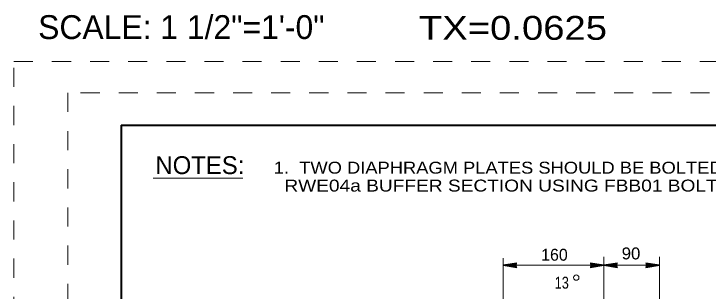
# Model space of a CAD drawing. Extents: x 1370.02 to 1375.68, y -905.51 to -897.93.
# Drawn here: x 1370.016 to 1373.659, y -899.382 to -897.93 of the extents above; entities that cross this region are included whole.
import ezdxf
from ezdxf.enums import TextEntityAlignment as Align

# ---------------------------------------------------------------- set-up
doc = ezdxf.new("R2010")
doc.units = 0
doc.header["$LTSCALE"] = 0.025
doc.linetypes.add('DOTTED', pattern=[1.5, 0.3, -1.2])
for name, color, linetype, lineweight in [('1', 7, 'Continuous', 13), ('3', 7, 'Continuous', 13), ('4', 7, 'Continuous', 13), ('6', 7, 'Continuous', 13), ('61', 7, 'DOTTED', 13), ('62', 7, 'DOTTED', 13), ('63', 7, 'Continuous', 40), ('7', 7, 'Continuous', 13)]:
    doc.layers.add(name, color=color, linetype=linetype, lineweight=lineweight)
doc.layers.add('8', color=7, linetype='Continuous')
doc.layers.add('9', color=7, linetype='Continuous')

msp = doc.modelspace()

# ---------------------------------------------------------------- linework, layer by layer
at = {"layer": '1'}
msp.add_line((1372.583, -900.34283), (1372.583, -899.20992), dxfattribs=at)
at = {"layer": '3'}
msp.add_line((1370.74725, -898.79125), (1371.21775, -898.79125), dxfattribs=at)
at = {"layer": '4', "lineweight": 25}
for points in [[(1372.654, -899.25883), (1372.6535, -899.25733), (1372.653, -899.25583), (1372.6525, -899.25433), (1372.652, -899.25283), (1372.652, -899.25133), (1372.652, -899.25083), (1372.652, -899.24983), (1372.6515, -899.24883), (1372.6515, -899.24783), (1372.6515, -899.24683), (1372.6515, -899.24533), (1372.652, -899.24333), (1372.652, -899.24233), (1372.652, -899.24033), (1372.653, -899.23833), (1372.6535, -899.23683), (1372.6535, -899.23583), (1372.654, -899.23533), (1372.583, -899.24683), (1372.654, -899.25883), (1372.65, -899.25583), (1372.6495, -899.23833), (1372.596, -899.24683), (1372.65, -899.25583), (1372.647, -899.25283), (1372.646, -899.24183), (1372.6085, -899.24683), (1372.647, -899.25283), (1372.644, -899.25033), (1372.6425, -899.24383), (1372.621, -899.24683), (1372.644, -899.25033), (1372.6415, -899.24783), (1372.6405, -899.24533), (1372.632, -899.24683), (1372.6415, -899.24783)], [(1373.04033, -899.23483), (1373.04083, -899.23633), (1373.04133, -899.23783), (1373.04183, -899.23933), (1373.04233, -899.24083), (1373.04233, -899.24233), (1373.04233, -899.24283), (1373.04233, -899.24383), (1373.04283, -899.24483), (1373.04283, -899.24583), (1373.04283, -899.24683), (1373.04283, -899.24833), (1373.04233, -899.25033), (1373.04233, -899.25133), (1373.04233, -899.25333), (1373.04133, -899.25533), (1373.04083, -899.25683), (1373.04083, -899.25783), (1373.04033, -899.25833), (1373.11133, -899.24683), (1373.04033, -899.23483), (1373.04433, -899.23783), (1373.04483, -899.25533), (1373.09833, -899.24683), (1373.04433, -899.23783), (1373.04733, -899.24083), (1373.04833, -899.25183), (1373.08583, -899.24683), (1373.04733, -899.24083), (1373.05033, -899.24333), (1373.05183, -899.24983), (1373.07333, -899.24683), (1373.05033, -899.24333), (1373.05283, -899.24583), (1373.05383, -899.24833), (1373.06233, -899.24683), (1373.05283, -899.24583)], [(1373.18233, -899.25883), (1373.18183, -899.25733), (1373.18133, -899.25583), (1373.18083, -899.25433), (1373.18033, -899.25283), (1373.18033, -899.25133), (1373.18033, -899.25083), (1373.18033, -899.24983), (1373.17983, -899.24883), (1373.17983, -899.24783), (1373.17983, -899.24683), (1373.17983, -899.24533), (1373.18033, -899.24333), (1373.18033, -899.24233), (1373.18033, -899.24033), (1373.18133, -899.23833), (1373.18183, -899.23683), (1373.18183, -899.23583), (1373.18233, -899.23533), (1373.11133, -899.24683), (1373.18233, -899.25883), (1373.17833, -899.25583), (1373.17783, -899.23833), (1373.12433, -899.24683), (1373.17833, -899.25583), (1373.17533, -899.25283), (1373.17433, -899.24183), (1373.13683, -899.24683), (1373.17533, -899.25283), (1373.17233, -899.25033), (1373.17083, -899.24383), (1373.14933, -899.24683), (1373.17233, -899.25033), (1373.16983, -899.24783), (1373.16883, -899.24533), (1373.16033, -899.24683), (1373.16983, -899.24783)], [(1373.332, -899.23483), (1373.3325, -899.23633), (1373.333, -899.23783), (1373.3335, -899.23933), (1373.334, -899.24083), (1373.334, -899.24233), (1373.334, -899.24283), (1373.334, -899.24383), (1373.3345, -899.24483), (1373.3345, -899.24583), (1373.3345, -899.24683), (1373.3345, -899.24833), (1373.334, -899.25033), (1373.334, -899.25133), (1373.334, -899.25333), (1373.333, -899.25533), (1373.3325, -899.25683), (1373.3325, -899.25783), (1373.332, -899.25833), (1373.403, -899.24683), (1373.332, -899.23483), (1373.336, -899.23783), (1373.3365, -899.25533), (1373.39, -899.24683), (1373.336, -899.23783), (1373.339, -899.24083), (1373.34, -899.25183), (1373.3775, -899.24683), (1373.339, -899.24083), (1373.342, -899.24333), (1373.3435, -899.24983), (1373.365, -899.24683), (1373.342, -899.24333), (1373.3445, -899.24583), (1373.3455, -899.24833), (1373.354, -899.24683), (1373.3445, -899.24583)]]:
    msp.add_lwpolyline(points, dxfattribs=at)
at = {"layer": '4'}
msp.add_lwpolyline([(1372.583, -899.24683), (1373.11133, -899.24683), (1373.403, -899.24683)], dxfattribs=at)
at = {"layer": '6'}
for p, q in [((1373.11133, -900.79633), (1373.11133, -899.20233)), ((1373.403, -900.7575), (1373.403, -899.20233))]:
    msp.add_line(p, q, dxfattribs=at)
at = {"layer": '61'}
for p, q in [((1375.266, -898.34375), (1370.29908, -898.34375)), ((1370.29908, -898.34375), (1370.29908, -905.22208))]:
    msp.add_line(p, q, dxfattribs=at)
at = {"layer": '62'}
for p, q in [((1370.01575, -905.51208), (1370.01575, -898.17875)), ((1370.01575, -898.17875), (1375.68267, -898.17875))]:
    msp.add_line(p, q, dxfattribs=at)
at = {"layer": '63'}
for q in [(1370.57825, -905.17875), (1375.24517, -898.51208)]:
    msp.add_line((1370.57825, -898.51208), q, dxfattribs=at)
at = {"layer": '7'}
msp.add_circle((1372.96675, -899.31142), 0.01409, dxfattribs=at)

# ---------------------------------------------------------------- texts
at = {"layer": '3'}
msp.add_text('NOTES:', height=0.09375, dxfattribs=at).set_placement((1370.7585, -898.76908))
at = {"layer": '7'}
msp.add_text('160', height=0.0625, dxfattribs=at).set_placement((1372.7825, -899.22275))
for s, width, p in [('90', 1.05, (1373.20525, -899.21592)), ('13', 0.8, (1372.8535, -899.36917))]:
    msp.add_text(s, height=0.0625, dxfattribs=dict(at, width=width)).set_placement(p)
at = {"layer": '8'}
for s, width, p in [('1.  TWO DIAPHRAGM PLATES SHOULD BE BOLTED INSIDE AN', 1.15, (1371.37933, -898.76683)), ('  RWE04a BUFFER SECTION USING FBB01 BOLTS AND NUTS.', 1.2, (1371.37933, -898.8605))]:
    msp.add_text(s, height=0.0625, dxfattribs=dict(at, width=width)).set_placement(p)
at = {"layer": '9'}
msp.add_text('SCALE: 1 1/2"=1\'-0"', height=0.125, dxfattribs=at).set_placement((1370.8945, -898.06167), align=Align.CENTER)
at = {"layer": '9', "width": 1.2}
msp.add_text('TX=0.0625', height=0.125, dxfattribs=at).set_placement((1372.6345, -898.06575), align=Align.CENTER)

doc.saveas('drawing.dxf')
